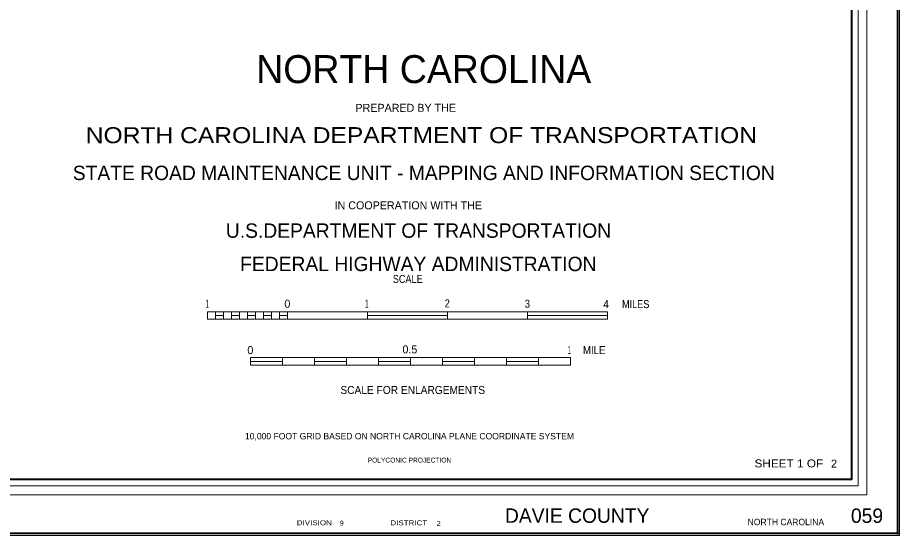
# Model space of a CAD drawing. Extents: x 409043 to 506663, y 206530 to 327864.
# Drawn here: x 488929 to 506663, y 206530 to 216945 of the extents above; entities that cross this region are included whole.
import ezdxf
from ezdxf.enums import TextEntityAlignment as Align

# ---------------------------------------------------------------- set-up
doc = ezdxf.new("R2010")
doc.units = 0
doc.header["$LTSCALE"] = 50
doc.header["$PDMODE"] = 32
doc.header["$PDSIZE"] = 25
doc.layers.add('1', color=7, linetype='Continuous', lineweight=25)
doc.layers.add('20', color=7, linetype='Continuous', lineweight=40)
doc.layers.add('12', color=7, linetype='Continuous')

msp = doc.modelspace()

# ---------------------------------------------------------------- linework, layer by layer
at = {"layer": '1', "lineweight": 13}
msp.add_lwpolyline([(506662.8, 206529.83), (410032.15, 206529.83), (410032.15, 262926.87), (506662.8, 262926.87)], close=True, dxfattribs=at)
at = {"layer": '1'}
msp.add_point((506627.8, 206564.83), dxfattribs=at)
at = {"layer": '20', "lineweight": 13}
for p, q in [((492747.05, 211026.96), (494356.4, 211026.96)), ((492747.05, 210877.2), (492747.05, 211026.96)), ((492747.05, 210877.2), (494356.4, 210877.2)), ((492907.98, 210877.2), (492907.98, 211026.96)), ((492907.98, 210952.08), (493068.92, 210952.08)), ((493068.92, 210877.2), (493068.92, 211026.96)), ((493229.85, 210877.2), (493229.85, 211026.96)), ((493229.85, 210952.08), (493390.79, 210952.08)), ((493390.79, 210877.2), (493390.79, 211026.96)), ((493551.72, 210877.2), (493551.72, 211026.96)), ((493551.72, 210952.08), (493712.66, 210952.08)), ((493712.66, 210877.2), (493712.66, 211026.96)), ((493873.59, 210877.2), (493873.59, 211026.96)), ((493873.59, 210952.08), (494034.53, 210952.08)), ((494034.53, 210877.2), (494034.53, 211026.96)), ((494195.46, 210877.2), (494195.46, 211026.96)), ((494195.46, 210952.08), (494356.4, 210952.08)), ((494356.4, 210877.2), (494356.4, 211026.96)), ((494356.4, 211026.96), (495965.74, 211026.96)), ((494356.4, 210877.2), (495965.74, 210877.2)), ((495965.74, 210877.2), (495965.74, 211026.96)), ((495965.74, 210952.08), (497575.08, 210952.08)), ((497575.08, 210877.2), (497575.08, 211026.96)), ((499184.43, 210877.2), (499184.43, 211026.96)), ((499184.43, 210952.08), (500793.77, 210952.08)), ((500793.77, 210877.2), (500793.77, 211026.96)), ((493609.57, 209955.3), (493609.57, 210105.05)), ((493609.57, 210030.17), (494253.31, 210030.17)), ((494253.31, 209955.3), (494253.31, 210105.05)), ((494897.04, 209955.3), (494897.04, 210105.05)), ((494897.04, 210030.17), (495540.78, 210030.17)), ((495540.78, 209955.3), (495540.78, 210105.05)), ((496184.52, 209955.3), (496184.52, 210105.05)), ((496184.52, 210030.17), (496828.26, 210030.17)), ((496828.26, 209955.3), (496828.26, 210105.05)), ((497471.99, 209955.3), (497471.99, 210105.05)), ((497471.99, 210030.17), (498115.73, 210030.17)), ((498115.73, 209955.3), (498115.73, 210105.05)), ((498759.47, 209955.3), (498759.47, 210105.05)), ((498759.47, 210030.17), (499403.21, 210030.17)), ((499403.21, 209955.3), (499403.21, 210105.05)), ((500046.94, 209955.3), (500046.94, 210105.05)), ((493609.57, 209955.3), (494253.31, 209955.3)), ((494253.31, 209955.3), (494897.04, 209955.3)), ((494897.04, 209955.3), (495540.78, 209955.3)), ((495540.78, 209955.3), (496184.52, 209955.3)), ((496184.52, 209955.3), (496828.26, 209955.3)), ((496828.26, 209955.3), (497471.99, 209955.3)), ((497471.99, 209955.3), (498115.73, 209955.3)), ((498115.73, 209955.3), (498759.47, 209955.3)), ((498759.47, 209955.3), (499403.21, 209955.3)), ((499403.21, 209955.3), (500046.94, 209955.3))]:
    msp.add_line(p, q, dxfattribs=at)
at = {"layer": '20'}
for points in [[(410067.16, 262891.87), (506627.8, 262891.87), (506627.8, 206564.83), (410067.16, 206564.83)], [(413255.01, 261782.91), (505702.29, 261782.91), (505702.29, 207656.54), (413255.01, 207656.54)]]:
    msp.add_lwpolyline(points, close=True, dxfattribs=at)
at = {"layer": '20', "lineweight": 13}
msp.add_lwpolyline([(412945.82, 262108.37), (412945.82, 207347.26), (413124.37, 207525.94), (413124.37, 261913.55), (505832.9, 261913.55), (505832.9, 207525.94), (413124.37, 207525.94), (412945.82, 207347.26), (506011.48, 207347.26), (506011.48, 262108.37)], close=True, dxfattribs=at)
for points in [[(495965.74, 211026.96), (497575.08, 211026.96), (499184.43, 211026.96), (500793.77, 211026.96)], [(495965.74, 210877.2), (497575.08, 210877.2), (499184.43, 210877.2), (500793.77, 210877.2)], [(493609.57, 210105.05), (494253.31, 210105.05), (494897.04, 210105.05), (495540.78, 210105.05), (496184.52, 210105.05), (496828.26, 210105.05), (497471.99, 210105.05), (498115.73, 210105.05), (498759.47, 210105.05), (499403.21, 210105.05), (500046.94, 210105.05)]]:
    msp.add_lwpolyline(points, dxfattribs=at)

# ---------------------------------------------------------------- texts
at = {"layer": '12'}
for s, height, rotation, p in [('NORTH CAROLINA', 563.3, 0.007, (497096.96, 215627.61)), ('PREPARED BY THE', 161, 0.006, (496734.17, 215049.81)), ('STATE ROAD MAINTENANCE UNIT - MAPPING AND INFORMATION SECTION', 289.7, 0.002, (497097.33, 213676.81)), ('IN COOPERATION WITH THE', 161, 0.007, (496786.9, 213088.73)), ('U.S.DEPARTMENT OF TRANSPORTATION', 289.7, 0.006, (496990.68, 212515.72)), ('FEDERAL HIGHWAY ADMINISTRATION', 289.7, 0.006, (496987.25, 211844.99))]:
    msp.add_text(s, height=height, rotation=rotation, dxfattribs=at).set_placement(p, align=Align.CENTER)
at = {"layer": '12', "width": 1.15}
msp.add_text('NORTH CAROLINA DEPARTMENT OF TRANSPORTATION', height=321.8, rotation=0.007, dxfattribs=at).set_placement((497049.37, 214420.07), align=Align.CENTER)
at = {"layer": '20'}
for s, height, width, p in [('SCALE', 161, 0.85, (496774.82, 211607.77)), ('1', 161, 0.5, (492742.37, 211108.95)), ('1', 161, 0.5, (495950.99, 211108.95)), ('2', 161, 0.85, (497569.75, 211116.18)), ('3', 161, 0.9, (499181.28, 211108.95)), ('4', 161, 0.95, (500763.91, 211101.72)), ('MILES', 161, 0.85, (501360.33, 211101.53)), ('1', 161, 0.5, (500026.8, 210176.38)), ('MILE', 161, 0.9, (500525.43, 210176.67)), ('SCALE FOR ENLARGEMENTS', 161, 0.95, (496876, 209373.93)), ('SHEET 1 OF', 160.9, 1.1, (504440.16, 207896.85)), ('DIVISION', 100, 1.2, (494896.13, 206733.78)), ('DISTRICT', 100, 1.2, (496796.49, 206731.48))]:
    msp.add_text(s, height=height, dxfattribs=dict(at, width=width)).set_placement(p, align=Align.CENTER)
for s, height, p in [('0', 161, (494353.91, 211108.95)), ('0', 161, (493609.57, 210176.38)), ('0.5', 161, (496818.18, 210190.84)), ('2  ', 160.9, (505408.27, 207892.94)), ('DAVIE COUNTY       ', 289.7, (500559.61, 206782.13)), ('059', 289.7, (506011.92, 206780.79))]:
    msp.add_text(s, height=height, dxfattribs=at).set_placement(p, align=Align.CENTER)
for s, height, rotation, p in [('10,000 FOOT GRID BASED ON NORTH CAROLINA PLANE COORDINATE SYSTEM', 128.7, 359.995, (496810.37, 208461.13)), ('POLYCONIC PROJECTION', 96.56, 0.001, (496810.53, 207995.36))]:
    msp.add_text(s, height=height, rotation=rotation, dxfattribs=at).set_placement(p, align=Align.CENTER)
for s, height, p in [(' 9', 100, (495371.85, 206724.54)), (' 2', 100, (497321.58, 206721.08)), ('NORTH CAROLINA', 128.7, (503610.56, 206734.68))]:
    msp.add_text(s, height=height, dxfattribs=at).set_placement(p)

doc.saveas('drawing.dxf')
